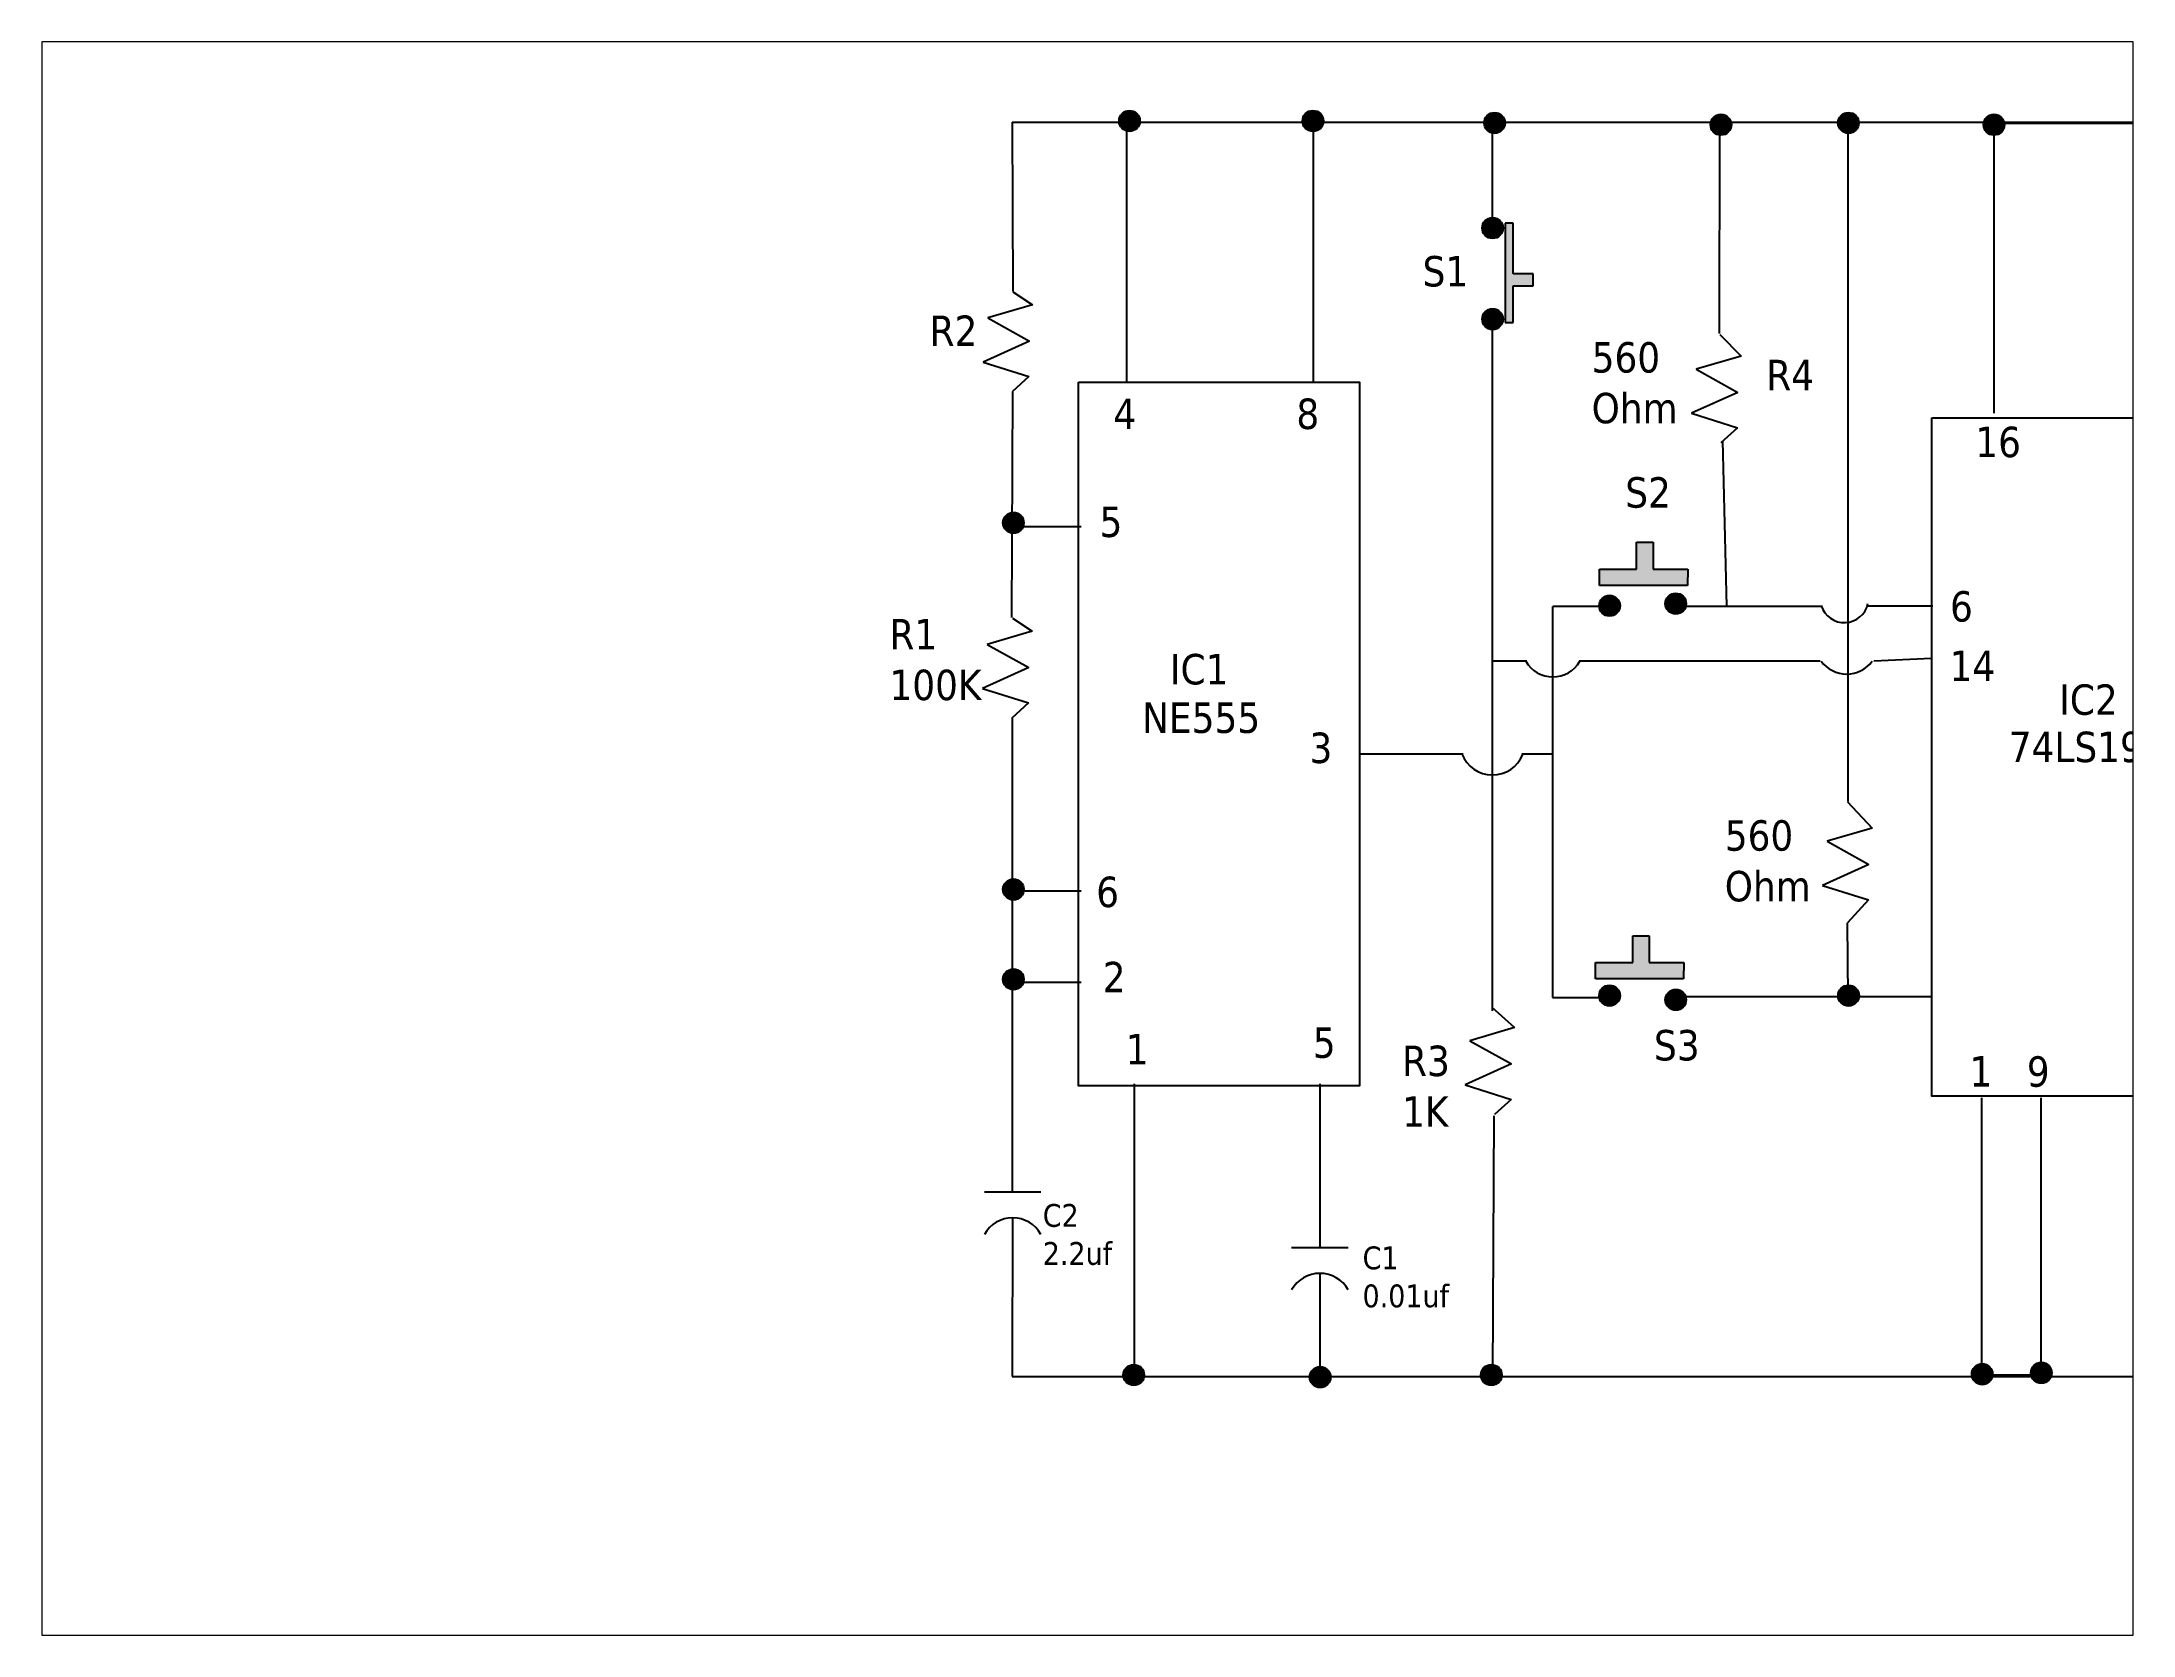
# Paper-space layout 'Layout1' of a CAD drawing. Header units: inches. Extents: x 1.05 to 9.45, y 0.8 to 7.2.
# The model-space entities are those that its viewports show. They can reach past a viewport. Long polylines and large blocks are cut down to what shows.
import ezdxf

# ---------------------------------------------------------------- set-up
doc = ezdxf.new("R2010")
doc.units = ezdxf.units.IN
doc.header["$MEASUREMENT"] = 0
doc.styles.get("Standard").update_dxf_attribs({"font": 'tahoma.ttf'})

msp = doc.modelspace()

# ---------------------------------------------------------------- hatches: boundary and pattern name
h = msp.add_hatch(color=256)
h.set_gradient(color1=(255, 255, 255), one_color=1, tint=1, name='HEMISPHERICAL')
h.paths.add_polyline_path([(41.82, 62.85, 1), (40.45, 62.85, 1)])
h = msp.add_hatch(color=256)
h.set_gradient(color1=(255, 255, 255), one_color=1, tint=1, name='HEMISPHERICAL')
h.paths.add_polyline_path([(53.89, 62.85, 1), (52.52, 62.85, 1)])
h = msp.add_hatch(color=256)
h.set_gradient(color1=(255, 255, 255), one_color=1, tint=1, name='HEMISPHERICAL')
h.paths.add_polyline_path([(65.83, 62.72, 1), (64.45, 62.72, 1)])
h = msp.add_hatch(color=256)
h.set_gradient(color1=(255, 255, 255), one_color=1, tint=1, name='HEMISPHERICAL')
h.paths.add_polyline_path([(80.71, 62.6, 1), (79.33, 62.6, 1)])
h = msp.add_hatch(color=256)
h.set_gradient(color1=(255, 255, 255), one_color=1, tint=1, name='HEMISPHERICAL')
h.paths.add_polyline_path([(89.09, 62.72, 1), (87.72, 62.72, 1)])
h = msp.add_hatch(color=256)
h.set_gradient(color1=(255, 255, 255), one_color=1, tint=1, name='HEMISPHERICAL')
h.paths.add_polyline_path([(98.66, 62.6, 1), (97.28, 62.6, 1)])
h = msp.add_hatch(color=256)
h.set_gradient(color1=(255, 255, 255), one_color=1, tint=1, name='HEMISPHERICAL')
h.paths.add_polyline_path([(65.69, 55.81, 1), (64.32, 55.81, 1)])
h = msp.add_hatch(color=256)
h.set_gradient(color1=(255, 255, 255), one_color=1, tint=1, name='HEMISPHERICAL')
h.paths.add_polyline_path([(66.36, 56.12), (65.84, 56.12), (65.84, 49.59), (66.36, 49.59), (66.36, 52.01), (67.67, 52.01), (67.67, 52.79), (66.36, 52.79)])
h = msp.add_hatch(color=256)
h.set_gradient(color1=(255, 255, 255), one_color=1, tint=1, name='HEMISPHERICAL')
h.paths.add_polyline_path([(65.69, 49.82, 1), (64.32, 49.82, 1)])
h = msp.add_hatch(color=256)
h.set_gradient(color1=(255, 255, 255), one_color=1, tint=1, name='HEMISPHERICAL')
h.paths.add_polyline_path([(34.2, 36.43, 1), (32.83, 36.43, 1)])
h = msp.add_hatch(color=256)
h.set_gradient(color1=(255, 255, 255), one_color=1, tint=1, name='HEMISPHERICAL')
h.paths.add_polyline_path([(75.56, 33.39), (75.56, 35.15), (74.48, 35.15), (74.48, 33.39), (72.03, 33.39), (72.03, 32.31), (77.82, 32.31), (77.84, 33.39)])
h = msp.add_hatch(color=256)
h.set_gradient(color1=(255, 255, 255), one_color=1, tint=1, name='HEMISPHERICAL')
h.paths.add_polyline_path([(73.38, 30.98, 1), (72.01, 30.98, 1)])
h = msp.add_hatch(color=256)
h.set_gradient(color1=(255, 255, 255), one_color=1, tint=1, name='HEMISPHERICAL')
h.paths.add_polyline_path([(77.73, 31.12, 1), (76.36, 31.12, 1)])
h = msp.add_hatch(color=256)
h.set_gradient(color1=(255, 255, 255), one_color=1, tint=1, name='HEMISPHERICAL')
h.paths.add_polyline_path([(34.2, 12.33, 1), (32.83, 12.33, 1)])
h = msp.add_hatch(color=256)
h.set_gradient(color1=(255, 255, 255), one_color=1, tint=1, name='HEMISPHERICAL')
h.paths.add_polyline_path([(75.3, 7.52), (75.3, 9.29), (74.22, 9.29), (74.22, 7.52), (71.77, 7.52), (71.77, 6.45), (77.56, 6.45), (77.58, 7.52)])
h = msp.add_hatch(color=256)
h.set_gradient(color1=(255, 255, 255), one_color=1, tint=1, name='HEMISPHERICAL')
h.paths.add_polyline_path([(34.2, 6.42, 1), (32.83, 6.42, 1)])
h = msp.add_hatch(color=256)
h.set_gradient(color1=(255, 255, 255), one_color=1, tint=1, name='HEMISPHERICAL')
h.paths.add_polyline_path([(73.38, 5.35, 1), (72.01, 5.35, 1)])
h = msp.add_hatch(color=256)
h.set_gradient(color1=(255, 255, 255), one_color=1, tint=1, name='HEMISPHERICAL')
h.paths.add_polyline_path([(77.73, 5.07, 1), (76.36, 5.07, 1)])
h = msp.add_hatch(color=256)
h.set_gradient(color1=(255, 255, 255), one_color=1, tint=1, name='HEMISPHERICAL')
h.paths.add_polyline_path([(89.09, 5.35, 1), (87.72, 5.35, 1)])
h = msp.add_hatch(color=256)
h.set_gradient(color1=(255, 255, 255), one_color=1, tint=1, name='HEMISPHERICAL')
h.paths.add_polyline_path([(42.11, -19.59, 1), (40.74, -19.59, 1)])
h = msp.add_hatch(color=256)
h.set_gradient(color1=(255, 255, 255), one_color=1, tint=1, name='HEMISPHERICAL')
h.paths.add_polyline_path([(54.36, -19.73, 1), (52.98, -19.73, 1)])
h = msp.add_hatch(color=256)
h.set_gradient(color1=(255, 255, 255), one_color=1, tint=1, name='HEMISPHERICAL')
h.paths.add_polyline_path([(65.62, -19.59, 1), (64.24, -19.59, 1)])
h = msp.add_hatch(color=256)
h.set_gradient(color1=(255, 255, 255), one_color=1, tint=1, name='HEMISPHERICAL')
h.paths.add_polyline_path([(97.88, -19.54, 1), (96.51, -19.54, 1)])
h = msp.add_hatch(color=256)
h.set_gradient(color1=(255, 255, 255), one_color=1, tint=1, name='HEMISPHERICAL')
h.paths.add_polyline_path([(101.77, -19.45, 1), (100.39, -19.45, 1)])

# ---------------------------------------------------------------- linework, layer by layer
for p, q in [((33.43, 62.78), (161.72, 62.78)), ((33.43, 62.78), (33.47, 51.63)), ((40.97, 45.67), (40.97, 62.82)), ((53.24, 45.67), (53.24, 62.82)), ((65.01, 55.76), (65.01, 62.73)), ((79.93, 48.87), (79.94, 62.46)), ((88.39, 18.1), (88.39, 62.8)), ((111.95, 62.69), (97.95, 62.69)), ((97.95, 62.69), (97.95, 43.64)), ((65.84, 56.12), (65.84, 49.59)), ((66.36, 56.12), (65.84, 56.12)), ((66.36, 52.79), (66.36, 56.12)), ((67.67, 52.79), (66.36, 52.79)), ((67.67, 52.01), (67.67, 52.79)), ((33.47, 51.62), (34.77, 50.77)), ((66.36, 49.59), (66.36, 52.01)), ((66.36, 52.01), (67.67, 52.01)), ((67.67, 52.01), (67.67, 52.01)), ((34.77, 50.77), (31.82, 49.9)), ((31.82, 49.9), (34.56, 48.38)), ((65.01, 4.35), (65.01, 49.66)), ((65.84, 49.59), (66.36, 49.59)), ((34.56, 48.38), (31.52, 47)), ((79.94, 48.82), (81.34, 47.39)), ((31.52, 47), (34.53, 46.05)), ((81.34, 47.39), (78.39, 46.53)), ((34.53, 46.05), (33.44, 45.06)), ((78.39, 46.53), (81.14, 45)), ((33.44, 45.06), (33.38, 30.21)), ((81.14, 45), (78.09, 43.63)), ((78.09, 43.63), (81.1, 42.68)), ((81.1, 42.68), (80.01, 41.69)), ((80.4, 30.95), (80.15, 41.82)), ((33.73, 36.2), (37.97, 36.2)), ((74.48, 33.39), (74.48, 35.15)), ((74.48, 35.15), (75.56, 35.15)), ((75.56, 35.15), (75.56, 33.39)), ((72.03, 32.31), (72.03, 33.39)), ((72.03, 33.39), (74.48, 33.39)), ((75.56, 33.39), (77.84, 33.39)), ((77.84, 33.39), (77.82, 32.31)), ((77.82, 32.31), (72.03, 32.31)), ((68.94, 30.93), (68.94, 5.22)), ((68.96, 30.95), (72.17, 30.95)), ((76.67, 30.95), (86.69, 30.95)), ((89.68, 30.97), (93.96, 30.97)), ((34.74, 29.31), (31.79, 28.44)), ((33.44, 30.16), (34.74, 29.31)), ((31.79, 28.44), (34.53, 26.92)), ((90.07, 27.35), (93.86, 27.54)), ((34.53, 26.92), (31.48, 25.54)), ((64.99, 27.35), (67.27, 27.35)), ((70.69, 27.35), (86.55, 27.35)), ((31.48, 25.54), (34.5, 24.6)), ((34.5, 24.6), (33.41, 23.6)), ((33.42, 23.63), (33.43, -7.62)), ((56.29, 21.24), (63.07, 21.24)), ((66.93, 21.24), (68.99, 21.24)), ((88.35, 18.08), (89.96, 16.36)), ((89.96, 16.36), (87.01, 15.5)), ((87.01, 15.5), (89.75, 13.97)), ((89.75, 13.97), (86.7, 12.59)), ((86.7, 12.59), (89.72, 11.65)), ((33.73, 12.23), (37.97, 12.23)), ((89.72, 11.65), (88.35, 10.14)), ((88.39, 5.28), (88.35, 10.14)), ((74.22, 7.52), (74.22, 9.29)), ((74.22, 9.29), (75.3, 9.29)), ((75.3, 9.29), (75.3, 7.52)), ((71.77, 6.45), (71.77, 7.52)), ((71.77, 7.52), (74.22, 7.52)), ((75.3, 7.52), (77.58, 7.52)), ((77.58, 7.52), (77.56, 6.45)), ((33.38, 6.23), (37.97, 6.23)), ((77.56, 6.45), (71.77, 6.45)), ((64.96, 4.58), (66.46, 3.25)), ((68.94, 5.22), (72.6, 5.22)), ((77.1, 5.29), (93.81, 5.29)), ((66.46, 3.25), (63.51, 2.38)), ((63.51, 2.38), (66.25, 0.86)), ((66.25, 0.86), (63.21, -0.52)), ((41.44, -0.44), (41.44, -19.61)), ((53.66, -0.44), (53.66, -11.21)), ((63.21, -0.52), (66.22, -1.47)), ((97.17, -19.6), (97.17, -1.37)), ((101.05, -1.36), (101.05, -19.6)), ((65.08, -2.56), (65.01, -19.61)), ((66.22, -1.47), (65.13, -2.46)), ((31.6, -7.56), (35.32, -7.56)), ((33.46, -9.25), (33.43, -19.69)), ((51.8, -11.21), (55.52, -11.21)), ((53.67, -19.73), (53.67, -12.99)), ((33.43, -19.69), (132.84, -19.69)), ((101.05, -19.6), (97.17, -19.6))]:
    msp.add_line(p, q)
for points in [[(37.79, 45.68), (56.26, 45.68), (56.26, -0.58), (37.79, -0.58)], [(93.88, 43.34), (115.38, 43.34), (115.38, -1.25), (93.88, -1.25)]]:
    msp.add_lwpolyline(points, close=True)
for centre in [(41.14, 62.85), (53.2, 62.85), (65.14, 62.72), (80.02, 62.6), (88.4, 62.72), (97.97, 62.6), (65.01, 55.81), (65.01, 49.82), (33.51, 36.43), (72.7, 30.98), (77.05, 31.12), (33.51, 12.33), (33.51, 6.42), (72.7, 5.35), (77.05, 5.07), (88.41, 5.35), (41.42, -19.59), (53.67, -19.73), (64.93, -19.59), (97.19, -19.54), (101.08, -19.45)]:
    msp.add_circle(centre, 0.687)
for centre, radius, start, end in [((88.13, 31.46), 1.59, 197.694, 348.0209), ((68.97, 28.35), 2.05, 209.9491, 330.0509), ((88.29, 28.59), 2.1, 216.8361, 323.1639), ((65, 22.01), 2.15, 201.0098, 338.1409), ((33.46, -11.4), 2.14, 29.5737, 150.4263), ((53.66, -15.05), 2.14, 29.5737, 150.4263)]:
    msp.add_arc(centre, radius, start, end)

# ---------------------------------------------------------------- texts
at = {"char_height": 2, "attachment_point": 1}
for s, insert in [('S1', (60.41, 53.97)), ('R2', (28, 50.06)), ('4', (40.08, 44.59)), ('S2', (73.73, 39.43)), ('R1\\P100K', (25.36, 30.11))]:
    msp.add_mtext(s, dxfattribs=dict(at, insert=insert))
at = {"attachment_point": 1}
for s, insert, char_height, width in [('560\\POhm', (71.52, 48.31), 2, 5.9869), ('R4', (83, 47.15), 2, 5.9869), ('8', (52.11, 44.6), 2, 1.4484), ('16', (96.74, 42.75), 2, 1.4484), ('5', (39.17, 37.5), 2, 1.4484), ('6', (95.08, 31.94), 2, 1.4484), ('IC1', (43.8, 27.81), 2, 1.4484), ('14', (95.05, 28.03), 2, 1.4484), ('IC2', (102.26, 25.81), 2, 1.4484), ('NE555', (41.97, 24.62), 2, 5.9869), ('3', (52.97, 22.64), 2, 1.4484), ('74LS192', (98.94, 22.7), 2, 0.83), ('560\\POhm', (80.27, 16.88), 2, 5.9869), ('6', (38.95, 13.17), 2, 1.4484), ('2', (39.38, 7.57), 2, 1.4484), ('1', (40.89, 2.83), 2, 1.4484), ('5', (53.19, 3.26), 2, 1.4484), ('S3', (75.62, 3.09), 2, 5.9869), ('R3\\P1K', (59.06, 2.06), 2, 5.9869), ('9', (100.13, 1.36), 2, 1.4484), ('1', (96.36, 1.37), 2, 1.4484), ('C2\\P2.2uf', (35.44, -8.35), 1.5, 5.9869), ('C1\\P0.01uf', (56.46, -11.14), 1.5, 5.9869)]:
    msp.add_mtext(s, dxfattribs=dict(at, insert=insert, char_height=char_height, width=width))

psp = doc.layouts.get("Layout1")

# ---------------------------------------------------------------- viewports
at = {"layer": '0', "view_target_point": (38.3794, 15.6784)}
psp.add_viewport(center=(5.25, 4), size=(8.4, 6.4), view_center_point=(0, 0), view_height=104.746748, dxfattribs=at)

doc.saveas('drawing.dxf')
